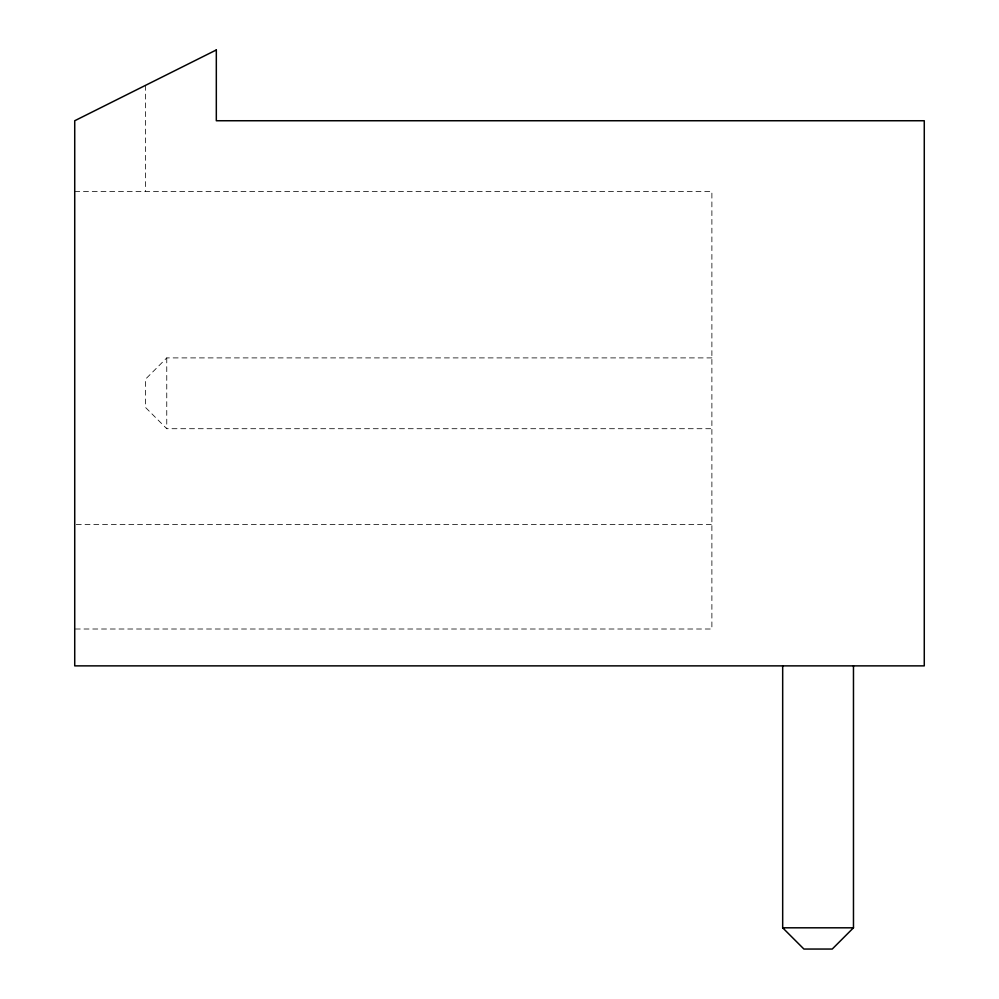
<?xml version="1.0" encoding="UTF-8"?>
<svg xmlns="http://www.w3.org/2000/svg" width="999" height="999" viewBox="0 0 999 999"><rect width="100%" height="100%" fill="white"/><g stroke="black" fill="none" stroke-linecap="round" stroke-linejoin="round"><path stroke-width="0.75" stroke-dasharray="5 3.75" d="M711.887 357.904L166.758 357.904L145.529 379.145L145.529 407.467L166.758 428.708L711.887 428.708M74.725 191.546L711.887 191.546L711.887 629.008L74.725 629.008M76.286 524.55L711.887 524.55M166.758 357.904L166.758 428.708M145.529 85.352L145.529 191.546"/><path stroke-width="1.5" d="M853.471 665.871L853.471 927.809L832.242 949.05L803.92 949.05L782.679 927.809L782.679 665.871M782.679 927.809L853.471 927.809M216.321 49.95L74.725 120.742L74.725 665.871L924.275 665.871L924.275 120.742L216.321 120.742L216.321 49.95"/></g></svg>
